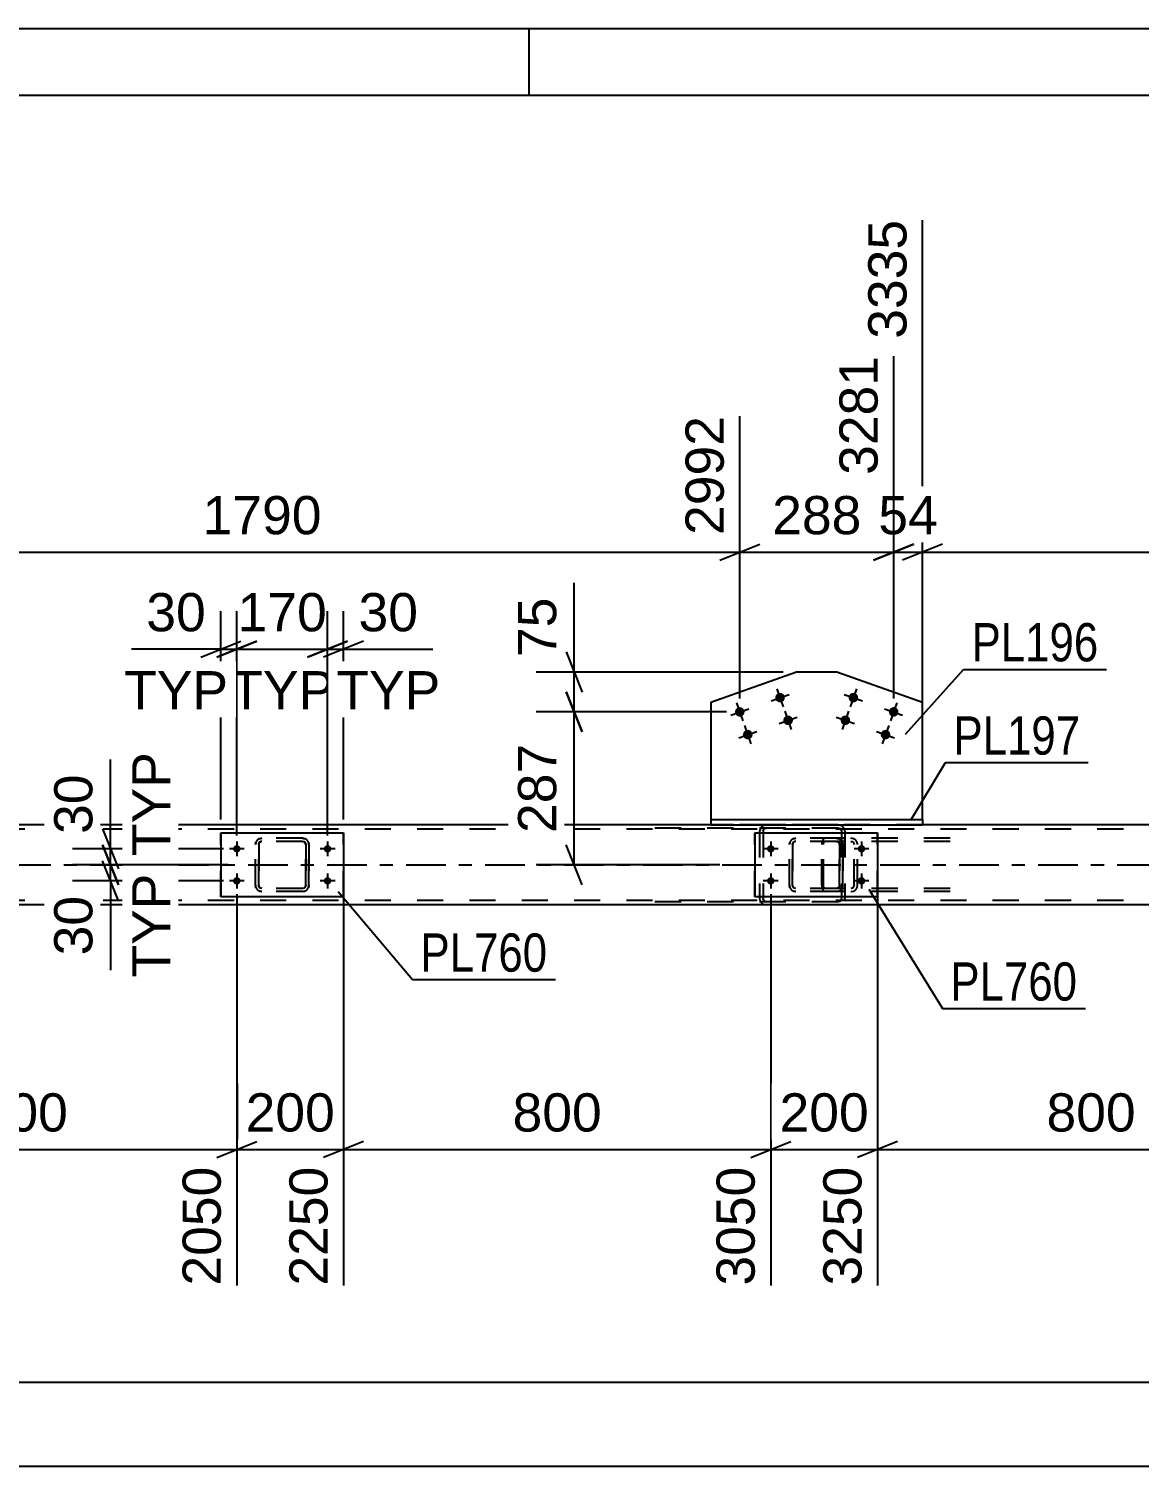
# Model space of a CAD drawing. Header units: millimetres. Extents: x -136 to 705, y -401 to 193.
# Drawn here: x 37.8 to 121, y 85.5 to 193.2 of the extents above; entities that cross this region are included whole.
import ezdxf

# ---------------------------------------------------------------- set-up
doc = ezdxf.new("R2010")
doc.units = ezdxf.units.MM
doc.linetypes.add('DXK_LINE_DOT2', pattern=[3.9198, 1.9599, -1.9599])
doc.linetypes.add('DXK_LINE_DOT3', pattern=[5.9187, 2.979, -0.9799, 0.9799, -0.9799])
doc.styles.add('Arial', font='ARIAL.TTF', dxfattribs={"height": 0.2})
doc.styles.add('Arial Narrow', font='ARIALN.TTF', dxfattribs={"height": 0.2})

# ---------------------------------------------------------------- blocks, each defined once
blk = doc.blocks.new('Unknown-318887035-1115')
at = {"color": 5, "linetype": 'Continuous'}
for p, q in [((705.32, 193.19), (-135.68, 193.19)), ((75.32, 188.19), (75.32, 193.19)), ((700.32, 188.19), (-130.68, 188.19))]:
    blk.add_line(p, q, dxfattribs=at)
blk = doc.blocks.new('Part-318887035-1269 - 1230')
at = {"color": 2, "linetype": 'Continuous'}
for p, q in [((92.21, 132.94), (92.21, 128.14)), ((92.21, 132.94), (101.41, 132.94)), ((101.41, 132.94), (101.41, 128.14)), ((101.41, 128.14), (92.21, 128.14))]:
    blk.add_line(p, q, dxfattribs=at)
at = {"color": 7, "linetype": 'DXK_LINE_DOT2'}
for p, q in [((92.21, 128.14), (92.21, 132.94)), ((101.41, 128.14), (101.41, 132.94))]:
    blk.add_line(p, q, dxfattribs=at)
blk = doc.blocks.new('Part-318887035-1270 - 1230')
at = {"color": 7, "linetype": 'DXK_LINE_DOT2'}
for p, q in [((55.1, 132.5), (55.29, 132.54)), ((55.29, 132.54), (55.1, 132.5)), ((58.33, 132.54), (55.29, 132.54)), ((58.33, 132.54), (58.51, 132.5)), ((58.51, 132.5), (58.33, 132.54)), ((54.81, 132.06), (54.84, 132.24)), ((54.84, 132.24), (54.81, 132.06)), ((54.81, 129.02), (54.81, 132.06)), ((54.81, 132.06), (54.81, 132.06)), ((54.81, 129.02), (54.81, 132.06)), ((55.05, 132.06), (55.07, 132.15)), ((55.07, 132.15), (55.05, 132.06)), ((55.05, 129.02), (55.05, 132.06)), ((55.05, 132.06), (55.05, 132.06)), ((55.05, 132.06), (55.05, 129.02)), ((55.07, 132.15), (55.12, 132.23)), ((55.12, 132.23), (55.07, 132.15)), ((55.12, 132.23), (55.2, 132.28)), ((55.2, 132.28), (55.12, 132.23)), ((55.29, 132.3), (55.2, 132.28)), ((58.33, 132.3), (55.29, 132.3)), ((58.33, 132.3), (58.42, 132.28)), ((58.42, 132.28), (58.5, 132.23)), ((58.5, 132.23), (58.42, 132.28)), ((58.5, 132.23), (58.55, 132.15)), ((58.55, 132.15), (58.5, 132.23)), ((58.55, 132.15), (58.57, 132.06)), ((58.57, 132.06), (58.55, 132.15)), ((58.57, 129.02), (58.57, 132.06)), ((58.57, 132.06), (58.57, 132.06)), ((58.57, 132.06), (58.57, 129.02)), ((58.77, 132.24), (58.81, 132.06)), ((58.81, 132.06), (58.77, 132.24)), ((58.81, 129.02), (58.81, 132.06)), ((58.81, 132.06), (58.81, 132.06)), ((58.81, 132.06), (58.81, 129.02)), ((54.81, 129.02), (54.81, 129.02)), ((54.84, 128.83), (54.81, 129.02)), ((54.81, 129.02), (54.84, 128.83)), ((55.05, 129.02), (55.05, 129.02)), ((55.07, 128.92), (55.05, 129.02)), ((55.05, 129.02), (55.07, 128.92)), ((55.12, 128.85), (55.07, 128.92)), ((55.07, 128.92), (55.12, 128.85)), ((55.29, 128.54), (55.1, 128.57)), ((55.1, 128.57), (55.29, 128.54)), ((55.2, 128.79), (55.12, 128.85)), ((55.12, 128.85), (55.2, 128.79)), ((55.29, 128.78), (55.2, 128.79)), ((58.33, 128.78), (55.29, 128.78)), ((58.33, 128.54), (55.29, 128.54)), ((58.42, 128.79), (58.33, 128.78)), ((58.51, 128.57), (58.33, 128.54)), ((58.33, 128.54), (58.51, 128.57)), ((58.5, 128.85), (58.42, 128.79)), ((58.42, 128.79), (58.5, 128.85)), ((58.55, 128.92), (58.5, 128.85)), ((58.5, 128.85), (58.55, 128.92)), ((58.57, 129.02), (58.55, 128.92)), ((58.55, 128.92), (58.57, 129.02)), ((58.57, 129.02), (58.57, 129.02)), ((58.81, 129.02), (58.77, 128.83)), ((58.77, 128.83), (58.81, 129.02)), ((58.81, 129.02), (58.81, 129.02))]:
    blk.add_line(p, q, dxfattribs=at)
at = {"color": 7, "linetype": 'DXK_LINE_DOT3'}
blk.add_line((56.81, 130.54), (56.81, 130.54), dxfattribs=at)
at = {"color": 7, "linetype": 'DXK_LINE_DOT2'}
for centre, start, end in [((55.29, 132.06), 112.5, 157.5), ((55.29, 132.06), 112.5, 157.5), ((58.33, 132.06), 22.5, 67.5), ((58.33, 132.06), 22.5, 67.5), ((55.29, 129.02), 202.5, 247.5), ((55.29, 129.02), 202.5, 247.5), ((58.33, 129.02), 292.5, 337.5), ((58.33, 129.02), 292.5, 337.5)]:
    blk.add_arc(centre, 0.48, start, end, dxfattribs=at)
blk = doc.blocks.new('Part-318887035-1275 - 1230')
at = {"color": 2, "linetype": 'Continuous'}
for p, q in [((52.21, 132.94), (52.21, 128.14)), ((52.21, 132.94), (61.41, 132.94)), ((61.41, 132.94), (61.41, 128.14)), ((61.41, 128.14), (52.21, 128.14))]:
    blk.add_line(p, q, dxfattribs=at)
at = {"color": 7, "linetype": 'DXK_LINE_DOT2'}
for p, q in [((52.21, 128.14), (52.21, 132.94)), ((61.41, 128.14), (61.41, 132.94))]:
    blk.add_line(p, q, dxfattribs=at)
blk = doc.blocks.new('Part-318887035-1451 - 1230')
at = {"color": 7, "linetype": 'DXK_LINE_DOT2'}
for p, q in [((98.45, 133.54), (84.55, 133.54)), ((98.45, 133.3), (84.55, 133.3)), ((92.61, 133.22), (92.58, 133.06)), ((92.58, 133.06), (92.58, 128.02)), ((92.62, 133.24), (92.61, 133.22)), ((92.84, 133.06), (92.86, 133.15)), ((92.84, 133.06), (92.84, 128.02)), ((92.86, 133.15), (92.91, 133.23)), ((93.09, 133.54), (92.9, 133.5)), ((92.91, 133.23), (92.99, 133.28)), ((92.99, 133.28), (93.09, 133.3)), ((98.65, 133.5), (98.45, 133.54)), ((98.45, 133.3), (98.55, 133.28)), ((98.55, 133.28), (98.64, 133.23)), ((98.64, 133.23), (98.69, 133.15)), ((98.69, 133.15), (98.71, 133.06)), ((98.71, 133.06), (98.71, 128.02)), ((98.93, 133.22), (98.93, 133.24)), ((98.97, 133.06), (98.93, 133.22)), ((98.97, 133.06), (98.97, 128.02)), ((98.45, 127.78), (84.55, 127.78)), ((98.45, 127.54), (84.55, 127.54)), ((92.58, 128.02), (92.59, 127.95)), ((92.59, 127.95), (92.62, 127.83)), ((92.85, 127.95), (92.84, 128.02)), ((92.86, 127.92), (92.85, 127.95)), ((92.91, 127.85), (92.86, 127.92)), ((92.9, 127.57), (93.09, 127.54)), ((92.99, 127.79), (92.91, 127.85)), ((93.09, 127.78), (92.99, 127.79)), ((98.55, 127.79), (98.45, 127.78)), ((98.45, 127.54), (98.65, 127.57)), ((98.64, 127.85), (98.55, 127.79)), ((98.69, 127.92), (98.64, 127.85)), ((98.69, 127.92), (98.7, 127.95)), ((98.7, 127.95), (98.71, 128.02)), ((98.93, 127.83), (98.95, 127.95)), ((98.95, 127.95), (98.97, 128.02))]:
    blk.add_line(p, q, dxfattribs=at)
for centre, start, end in [((93.07, 133.03), 110.7583, 155.68), ((98.47, 133.03), 24.32, 69.2417), ((93.07, 128.04), 204.32, 249.2417)]:
    blk.add_arc(centre, 0.496, start, end, dxfattribs=at)
blk = doc.blocks.new('Part-318887035-1595 - 1230')
at = {"color": 7, "linetype": 'DXK_LINE_DOT2'}
for p, q in [((95.11, 132.5), (95.29, 132.54)), ((95.29, 132.54), (95.11, 132.5)), ((98.33, 132.54), (95.29, 132.54)), ((98.33, 132.54), (98.51, 132.5)), ((98.51, 132.5), (98.33, 132.54)), ((94.81, 132.06), (94.85, 132.24)), ((94.85, 132.24), (94.81, 132.06)), ((94.81, 129.02), (94.81, 132.06)), ((94.81, 132.06), (94.81, 132.06)), ((94.81, 129.02), (94.81, 132.06)), ((95.05, 132.06), (95.07, 132.15)), ((95.07, 132.15), (95.05, 132.06)), ((95.05, 129.02), (95.05, 132.06)), ((95.05, 132.06), (95.05, 132.06)), ((95.05, 132.06), (95.05, 129.02)), ((95.07, 132.15), (95.12, 132.23)), ((95.12, 132.23), (95.07, 132.15)), ((95.12, 132.23), (95.2, 132.28)), ((95.2, 132.28), (95.12, 132.23)), ((95.29, 132.3), (95.2, 132.28)), ((98.33, 132.3), (95.29, 132.3)), ((98.33, 132.3), (98.42, 132.28)), ((98.42, 132.28), (98.5, 132.23)), ((98.5, 132.23), (98.42, 132.28)), ((98.5, 132.23), (98.55, 132.15)), ((98.55, 132.15), (98.5, 132.23)), ((98.55, 132.15), (98.57, 132.06)), ((98.57, 132.06), (98.55, 132.15)), ((98.57, 129.02), (98.57, 132.06)), ((98.57, 132.06), (98.57, 132.06)), ((98.57, 132.06), (98.57, 129.02)), ((98.77, 132.24), (98.81, 132.06)), ((98.81, 132.06), (98.77, 132.24)), ((98.81, 129.02), (98.81, 132.06)), ((98.81, 132.06), (98.81, 132.06)), ((98.81, 132.06), (98.81, 129.02)), ((94.81, 129.02), (94.81, 129.02)), ((94.85, 128.83), (94.81, 129.02)), ((94.81, 129.02), (94.85, 128.83)), ((95.05, 129.02), (95.05, 129.02)), ((95.07, 128.92), (95.05, 129.02)), ((95.05, 129.02), (95.07, 128.92)), ((95.12, 128.85), (95.07, 128.92)), ((95.07, 128.92), (95.12, 128.85)), ((95.29, 128.54), (95.11, 128.57)), ((95.11, 128.57), (95.29, 128.54)), ((95.2, 128.79), (95.12, 128.85)), ((95.12, 128.85), (95.2, 128.79)), ((95.29, 128.78), (95.2, 128.79)), ((98.33, 128.78), (95.29, 128.78)), ((98.33, 128.54), (95.29, 128.54)), ((98.42, 128.79), (98.33, 128.78)), ((98.51, 128.57), (98.33, 128.54)), ((98.33, 128.54), (98.51, 128.57)), ((98.5, 128.85), (98.42, 128.79)), ((98.42, 128.79), (98.5, 128.85)), ((98.55, 128.92), (98.5, 128.85)), ((98.5, 128.85), (98.55, 128.92)), ((98.57, 129.02), (98.55, 128.92)), ((98.55, 128.92), (98.57, 129.02)), ((98.57, 129.02), (98.57, 129.02)), ((98.81, 129.02), (98.77, 128.83)), ((98.77, 128.83), (98.81, 129.02)), ((98.81, 129.02), (98.81, 129.02))]:
    blk.add_line(p, q, dxfattribs=at)
at = {"color": 7, "linetype": 'DXK_LINE_DOT3'}
blk.add_line((96.81, 130.54), (96.81, 130.54), dxfattribs=at)
at = {"color": 7, "linetype": 'DXK_LINE_DOT2'}
for centre, start, end in [((95.29, 132.06), 112.5, 157.5), ((95.29, 132.06), 112.5, 157.5), ((98.33, 132.06), 22.5, 67.5), ((98.33, 132.06), 22.5, 67.5), ((95.29, 129.02), 202.5, 247.5), ((95.29, 129.02), 202.5, 247.5), ((98.33, 129.02), 292.5, 337.5), ((98.33, 129.02), 292.5, 337.5)]:
    blk.add_arc(centre, 0.48, start, end, dxfattribs=at)
blk = doc.blocks.new('Bolt-318887035-1571 - 1230')
at = {"linetype": 'Continuous'}
for points in [[(99.94, 142.95, -1), (99.26, 143.19, -1)], [(102.96, 141.88, -1), (102.28, 142.12, -1)], [(99.34, 141.25, -1), (98.66, 141.49, -1)], [(102.35, 140.18, -1), (101.67, 140.42, -1)]]:
    blk.add_hatch(color=1, dxfattribs=at).paths.add_polyline_path(points)
at = {"color": 1, "linetype": 'Continuous'}
for p, q in [((98.92, 143.31), (100.28, 142.82)), ((99.84, 143.74), (99.36, 142.39)), ((101.94, 142.24), (103.29, 141.76)), ((102.86, 142.67), (102.38, 141.32)), ((98.32, 141.61), (99.68, 141.13)), ((99.24, 142.05), (98.76, 140.69)), ((101.34, 140.54), (102.69, 140.06)), ((102.25, 140.98), (101.77, 139.62))]:
    blk.add_line(p, q, dxfattribs=at)
blk = doc.blocks.new('Part-318887035-1515 - 1230')
at = {"color": 2, "linetype": 'Continuous'}
for p, q in [((95.33, 144.99), (88.93, 142.71)), ((98.37, 144.99), (95.33, 144.99)), ((104.78, 142.71), (98.37, 144.99)), ((88.93, 142.71), (88.93, 133.94)), ((104.78, 133.94), (104.78, 142.71))]:
    blk.add_line(p, q, dxfattribs=at)
at = {"color": 7, "linetype": 'DXK_LINE_DOT2'}
blk.add_line((88.93, 133.94), (104.78, 133.94), dxfattribs=at)
blk = doc.blocks.new('Bolt-318887035-1533 - 1230')
at = {"linetype": 'Continuous'}
for points in [[(53.41, 131.46, -1), (53.41, 132.02, -1)], [(60.21, 131.46, -1), (60.21, 132.02, -1)], [(53.41, 129.06, -1), (53.41, 129.62, -1)], [(60.21, 129.06, -1), (60.21, 129.62, -1)]]:
    blk.add_hatch(color=1, dxfattribs=at).paths.add_polyline_path(points)
at = {"color": 1, "linetype": 'Continuous'}
for p, q in [((53.97, 131.74), (52.85, 131.74)), ((53.41, 132.3), (53.41, 131.18)), ((60.77, 131.74), (59.65, 131.74)), ((60.21, 132.3), (60.21, 131.18)), ((53.97, 129.34), (52.85, 129.34)), ((53.41, 129.9), (53.41, 128.78)), ((60.77, 129.34), (59.65, 129.34)), ((60.21, 129.9), (60.21, 128.78))]:
    blk.add_line(p, q, dxfattribs=at)
blk = doc.blocks.new('Bolt-318887035-1535 - 1230')
at = {"linetype": 'Continuous'}
for points in [[(93.41, 131.46, -1), (93.41, 132.02, -1)], [(100.21, 131.46, -1), (100.21, 132.02, -1)], [(93.41, 129.06, -1), (93.41, 129.62, -1)], [(100.21, 129.06, -1), (100.21, 129.62, -1)]]:
    blk.add_hatch(color=1, dxfattribs=at).paths.add_polyline_path(points)
at = {"color": 1, "linetype": 'Continuous'}
for p, q in [((93.97, 131.74), (92.85, 131.74)), ((93.41, 132.3), (93.41, 131.18)), ((100.77, 131.74), (99.65, 131.74)), ((100.21, 132.3), (100.21, 131.18)), ((93.97, 129.34), (92.85, 129.34)), ((93.41, 129.9), (93.41, 128.78)), ((100.77, 129.34), (99.65, 129.34)), ((100.21, 129.9), (100.21, 128.78))]:
    blk.add_line(p, q, dxfattribs=at)
blk = doc.blocks.new('Bolt-318887035-1538 - 1230')
at = {"linetype": 'Continuous'}
for points in [[(94.45, 143.19, -1), (93.77, 142.95, -1)], [(91.43, 142.12, -1), (90.75, 141.88, -1)], [(95.05, 141.49, -1), (94.37, 141.25, -1)], [(92.03, 140.42, -1), (91.35, 140.18, -1)]]:
    blk.add_hatch(color=1, dxfattribs=at).paths.add_polyline_path(points)
at = {"color": 1, "linetype": 'Continuous'}
for p, q in [((93.43, 142.82), (94.79, 143.31)), ((93.87, 143.74), (94.35, 142.39)), ((90.41, 141.76), (91.77, 142.24)), ((90.85, 142.67), (91.33, 141.32)), ((94.03, 141.13), (95.39, 141.61)), ((94.47, 142.05), (94.95, 140.69)), ((91.01, 140.06), (92.37, 140.54)), ((91.45, 140.98), (91.93, 139.62))]:
    blk.add_line(p, q, dxfattribs=at)
blk = doc.blocks.new('Part-318887035-1588 - 1230')
at = {"color": 2, "linetype": 'Continuous'}
for p, q in [((88.93, 133.94), (88.93, 133.54)), ((88.93, 133.94), (104.78, 133.94)), ((104.78, 133.94), (104.78, 133.54)), ((88.93, 133.54), (104.78, 133.54))]:
    blk.add_line(p, q, dxfattribs=at)
blk = doc.blocks.new('Part-318887035-1617 - 1230')
at = {"color": 7, "linetype": 'DXK_LINE_DOT2'}
for p, q in [((629.41, 133.22), (-28.61, 133.22)), ((104.78, 133.54), (88.93, 133.54)), ((629.41, 127.86), (-28.61, 127.86))]:
    blk.add_line(p, q, dxfattribs=at)
at = {"color": 2, "linetype": 'Continuous'}
for p, q in [((88.93, 133.54), (19.51, 133.54)), ((174.06, 133.54), (104.78, 133.54)), ((629.41, 127.54), (-24.61, 127.54))]:
    blk.add_line(p, q, dxfattribs=at)
at = {"color": 7, "linetype": 'DXK_LINE_DOT3'}
blk.add_line((-28.61, 130.54), (629.41, 130.54), dxfattribs=at)
blk = doc.blocks.new('Part-318887035-1640 - 1230')
at = {"color": 7, "linetype": 'DXK_LINE_DOT2'}
for p, q in [((97.4, 132.5), (97.31, 132.4)), ((97.5, 132.54), (97.4, 132.5)), ((106.85, 132.54), (97.5, 132.54)), ((98.97, 132.3), (98.97, 132.54)), ((99.6, 132.5), (99.41, 132.54)), ((97.25, 132.24), (97.23, 132.06)), ((97.23, 129.02), (97.23, 132.06)), ((97.31, 132.4), (97.25, 132.24)), ((97.36, 132.06), (97.37, 132.15)), ((97.36, 129.02), (97.36, 132.06)), ((97.37, 132.15), (97.4, 132.23)), ((97.4, 132.23), (97.45, 132.28)), ((97.45, 132.28), (97.5, 132.3)), ((106.85, 132.3), (97.5, 132.3)), ((99.41, 132.3), (99.51, 132.28)), ((99.51, 132.28), (99.59, 132.23)), ((99.59, 132.23), (99.64, 132.15)), ((99.64, 132.15), (99.66, 132.06)), ((99.66, 129.02), (99.66, 132.06)), ((99.91, 132.06), (99.88, 132.24)), ((99.91, 129.02), (99.91, 132.06)), ((97.23, 129.02), (97.25, 128.83)), ((97.25, 128.83), (97.31, 128.68)), ((97.31, 128.68), (97.4, 128.57)), ((97.37, 128.92), (97.36, 129.02)), ((97.4, 128.85), (97.37, 128.92)), ((97.45, 128.79), (97.4, 128.85)), ((97.4, 128.57), (97.5, 128.54)), ((97.5, 128.78), (97.45, 128.79)), ((106.85, 128.78), (97.5, 128.78)), ((106.85, 128.54), (97.5, 128.54)), ((98.97, 128.54), (98.97, 128.78)), ((99.51, 128.79), (99.41, 128.78)), ((99.41, 128.54), (99.6, 128.57)), ((99.59, 128.85), (99.51, 128.79)), ((99.64, 128.92), (99.59, 128.85)), ((99.66, 129.02), (99.64, 128.92)), ((99.88, 128.83), (99.91, 129.02))]:
    blk.add_line(p, q, dxfattribs=at)
for centre, start, end in [((99.43, 132.04), 23.8951, 68.8487), ((99.43, 129.03), 291.1513, 336.1049)]:
    blk.add_arc(centre, 0.492, start, end, dxfattribs=at)
blk = doc.blocks.new('StraightDimension-318887035-1726 - 1230')
at = {"color": 7, "linetype": 'Continuous'}
for p, q in [((53.41, 132.74), (53.41, 149.54)), ((60.21, 132.74), (60.21, 149.54)), ((51.91, 146.09), (54.91, 147.29)), ((53.41, 146.69), (60.21, 146.69)), ((61.71, 147.29), (58.71, 146.09))]:
    blk.add_line(p, q, dxfattribs=at)
at = {"color": 0}
blk.add_wipeout([(60.74, 147.44), (60.74, 151.64), (52.87, 151.64), (52.87, 147.44)], dxfattribs=at)
at = {"color": 0, "linetype": 'Continuous'}
blk.add_wipeout([(61.29, 141.59), (61.29, 145.79), (52.32, 145.79), (52.32, 141.59)], dxfattribs=at)
at = {"color": 3, "style": 'Arial'}
blk.add_text('170', height=2.865, dxfattribs=at).set_placement((53.47, 148.04))
at = {"color": 3, "linetype": 'Continuous', "style": 'Arial'}
blk.add_text('TYP', height=2.865, dxfattribs=at).set_placement((52.92, 142.19))
blk = doc.blocks.new('StraightDimension-318887035-2196 - 1230')
at = {"color": 7, "linetype": 'Continuous'}
for p, q in [((53.41, 128.34), (53.41, 99.02)), ((61.41, 128.34), (61.41, 99.02)), ((51.91, 108.61), (54.91, 109.81)), ((53.41, 109.21), (61.41, 109.21)), ((62.91, 109.81), (59.91, 108.61))]:
    blk.add_line(p, q, dxfattribs=at)
at = {"color": 0}
blk.add_wipeout([(61.34, 109.96), (61.34, 114.16), (53.47, 114.16), (53.47, 109.96)], dxfattribs=at)
at = {"color": 0, "linetype": 'Continuous'}
blk.add_wipeout([(60.81, 108.51), (56.61, 108.51), (56.61, 98.42), (60.81, 98.42)], dxfattribs=at)
at = {"color": 3, "style": 'Arial'}
blk.add_text('200', height=2.865, dxfattribs=at).set_placement((54.07, 110.56))
at = {"color": 3, "linetype": 'Continuous', "style": 'Arial'}
blk.add_text('2250', height=2.865, rotation=90.0002, dxfattribs=at).set_placement((60.21, 99.02))
blk = doc.blocks.new('StraightDimension-318887035-1983 - 1230')
at = {"color": 7, "linetype": 'Continuous'}
for p, q in [((104.78, 134.94), (104.78, 178.85)), ((176.22, 143), (176.22, 164.15)), ((106.28, 154.56), (103.28, 153.36)), ((174.72, 153.36), (177.72, 154.56)), ((104.78, 153.96), (176.22, 153.96))]:
    blk.add_line(p, q, dxfattribs=at)
at = {"color": 0}
blk.add_wipeout([(145.55, 154.71), (145.55, 158.91), (135.46, 158.91), (135.46, 154.71)], dxfattribs=at)
at = {"color": 3, "style": 'Arial'}
blk.add_text('1786', height=2.865, dxfattribs=at).set_placement((136.06, 155.31))
at = {"color": 0, "linetype": 'Continuous'}
blk.add_wipeout([(175.62, 164.75), (171.42, 164.75), (171.42, 154.66), (175.62, 154.66)], dxfattribs=at)
at = {"color": 3, "linetype": 'Continuous', "style": 'Arial'}
blk.add_text('5121', height=2.865, rotation=90.0002, dxfattribs=at).set_placement((175.02, 155.26))
blk = doc.blocks.new('StraightDimension-318887035-1674 - 1230')
at = {"color": 7, "linetype": 'Continuous'}
for p, q in [((43.94, 131.74), (43.94, 138.43)), ((43.94, 131.74), (43.94, 138.43)), ((43.34, 133.24), (44.54, 130.24)), ((52.41, 131.74), (41.09, 131.74)), ((44.54, 129.04), (43.34, 132.04)), ((43.94, 130.54), (43.94, 131.74)), ((52.75, 130.54), (41.09, 130.54))]:
    blk.add_line(p, q, dxfattribs=at)
at = {"color": 0, "linetype": 'Continuous'}
blk.add_wipeout([(49.04, 139.57), (44.84, 139.57), (44.84, 130.6), (49.04, 130.6)], dxfattribs=at)
at = {"color": 0}
blk.add_wipeout([(43.19, 137.91), (38.99, 137.91), (38.99, 132.26), (43.19, 132.26)], dxfattribs=at)
at = {"color": 3, "linetype": 'Continuous', "style": 'Arial'}
blk.add_text('TYP', height=2.865, rotation=90.0002, dxfattribs=at).set_placement((48.44, 131.2))
at = {"color": 3, "style": 'Arial'}
blk.add_text('30', height=2.865, rotation=90.0002, dxfattribs=at).set_placement((42.59, 132.86))
blk = doc.blocks.new('StraightDimension-318887035-1698 - 1230')
at = {"color": 7, "linetype": 'Continuous'}
for p, q in [((43.34, 132.04), (44.54, 129.04)), ((52.75, 130.54), (41.09, 130.54)), ((44.54, 127.84), (43.34, 130.84)), ((43.94, 129.34), (43.94, 130.54)), ((52.41, 129.34), (41.09, 129.34)), ((43.94, 129.34), (43.94, 122.64)), ((43.94, 129.34), (43.94, 122.64))]:
    blk.add_line(p, q, dxfattribs=at)
at = {"color": 0, "linetype": 'Continuous'}
blk.add_wipeout([(49.04, 130.47), (44.84, 130.47), (44.84, 121.5), (49.04, 121.5)], dxfattribs=at)
at = {"color": 0}
blk.add_wipeout([(43.19, 128.81), (38.99, 128.81), (38.99, 123.16), (43.19, 123.16)], dxfattribs=at)
at = {"color": 3, "linetype": 'Continuous', "style": 'Arial'}
blk.add_text('TYP', height=2.865, rotation=90.0002, dxfattribs=at).set_placement((48.44, 122.1))
at = {"color": 3, "style": 'Arial'}
blk.add_text('30', height=2.865, rotation=90.0002, dxfattribs=at).set_placement((42.59, 123.76))
blk = doc.blocks.new('StraightDimension-318887035-1716 - 1230')
at = {"color": 7, "linetype": 'Continuous'}
for p, q in [((52.21, 133.94), (52.21, 149.54)), ((53.41, 132.74), (53.41, 149.54)), ((52.21, 146.69), (45.51, 146.69)), ((52.21, 146.69), (45.51, 146.69)), ((50.71, 146.09), (53.71, 147.29)), ((54.91, 147.29), (51.91, 146.09)), ((52.21, 146.69), (53.41, 146.69))]:
    blk.add_line(p, q, dxfattribs=at)
at = {"color": 0}
blk.add_wipeout([(51.68, 147.44), (51.68, 151.64), (46.03, 151.64), (46.03, 147.44)], dxfattribs=at)
at = {"color": 0, "linetype": 'Continuous'}
blk.add_wipeout([(53.35, 141.59), (53.35, 145.79), (44.37, 145.79), (44.37, 141.59)], dxfattribs=at)
at = {"color": 3, "style": 'Arial'}
blk.add_text('30', height=2.865, dxfattribs=at).set_placement((46.63, 148.04))
at = {"color": 3, "linetype": 'Continuous', "style": 'Arial'}
blk.add_text('TYP', height=2.865, dxfattribs=at).set_placement((44.97, 142.19))
blk = doc.blocks.new('StraightDimension-318887035-1737 - 1230')
at = {"color": 7, "linetype": 'Continuous'}
for p, q in [((60.21, 132.74), (60.21, 149.54)), ((61.41, 133.94), (61.41, 149.54)), ((58.71, 146.09), (61.71, 147.29)), ((62.91, 147.29), (59.91, 146.09)), ((60.21, 146.69), (61.41, 146.69)), ((61.41, 146.69), (68.1, 146.69)), ((61.41, 146.69), (68.1, 146.69))]:
    blk.add_line(p, q, dxfattribs=at)
at = {"color": 0}
blk.add_wipeout([(67.58, 147.44), (67.58, 151.64), (61.93, 151.64), (61.93, 147.44)], dxfattribs=at)
at = {"color": 0, "linetype": 'Continuous'}
blk.add_wipeout([(69.24, 141.59), (69.24, 145.79), (60.27, 145.79), (60.27, 141.59)], dxfattribs=at)
at = {"color": 3, "style": 'Arial'}
blk.add_text('30', height=2.865, dxfattribs=at).set_placement((62.53, 148.04))
at = {"color": 3, "linetype": 'Continuous', "style": 'Arial'}
blk.add_text('TYP', height=2.865, dxfattribs=at).set_placement((60.87, 142.19))
blk = doc.blocks.new('StraightDimension-318887035-1806 - 1230')
at = {"color": 7, "linetype": 'Continuous'}
for p, q in [((78.09, 143.5), (79.29, 140.5)), ((90.09, 142), (75.84, 142)), ((78.69, 130.54), (78.69, 142)), ((79.29, 129.04), (78.09, 132.04)), ((89.59, 130.54), (75.84, 130.54))]:
    blk.add_line(p, q, dxfattribs=at)
at = {"color": 0}
blk.add_wipeout([(77.94, 140.2), (73.74, 140.2), (73.74, 132.33), (77.94, 132.33)], dxfattribs=at)
at = {"color": 3, "style": 'Arial'}
blk.add_text('287', height=2.865, rotation=90.0002, dxfattribs=at).set_placement((77.34, 132.93))
blk = doc.blocks.new('StraightDimension-318887035-1822 - 1230')
at = {"color": 7, "linetype": 'Continuous'}
for p, q in [((78.69, 144.99), (78.69, 151.68)), ((78.69, 144.99), (78.69, 151.68)), ((78.09, 146.49), (79.29, 143.49)), ((94.33, 144.99), (75.84, 144.99)), ((78.69, 142), (78.69, 144.99)), ((79.29, 140.5), (78.09, 143.5)), ((90.09, 142), (75.84, 142))]:
    blk.add_line(p, q, dxfattribs=at)
at = {"color": 0}
blk.add_wipeout([(77.94, 151.16), (73.74, 151.16), (73.74, 145.51), (77.94, 145.51)], dxfattribs=at)
at = {"color": 3, "style": 'Arial'}
blk.add_text('75', height=2.865, rotation=90.0002, dxfattribs=at).set_placement((77.34, 146.11))
blk = doc.blocks.new('StraightDimension-318887035-1860 - 1230')
at = {"color": 7, "linetype": 'Continuous'}
blk.add_line((-29.41, 85.48), (662.14, 85.48), dxfattribs=at)
blk = doc.blocks.new('StraightDimension-318887035-1891 - 1230')
at = {"color": 7, "linetype": 'Continuous'}
blk.add_line((-28.61, 91.77), (661.34, 91.77), dxfattribs=at)
blk = doc.blocks.new('StraightDimension-318887035-1990 - 1230')
at = {"color": 7, "linetype": 'Continuous'}
for p, q in [((104.78, 134.94), (104.78, 178.85)), ((102.62, 143), (102.62, 168.65)), ((101.12, 153.36), (104.12, 154.56)), ((106.28, 154.56), (103.28, 153.36)), ((102.62, 153.96), (104.78, 153.96))]:
    blk.add_line(p, q, dxfattribs=at)
at = {"color": 0, "linetype": 'Continuous'}
blk.add_wipeout([(104.18, 179.45), (99.98, 179.45), (99.98, 169.36), (104.18, 169.36)], dxfattribs=at)
at = {"color": 3, "linetype": 'Continuous', "style": 'Arial'}
blk.add_text('3335', height=2.865, rotation=90.0002, dxfattribs=at).set_placement((103.58, 169.96))
at = {"color": 0}
blk.add_wipeout([(106.52, 154.71), (106.52, 158.91), (100.87, 158.91), (100.87, 154.71)], dxfattribs=at)
at = {"color": 3, "style": 'Arial'}
blk.add_text('54', height=2.865, dxfattribs=at).set_placement((101.47, 155.31))
blk = doc.blocks.new('StraightDimension-318887035-1997 - 1230')
at = {"color": 7, "linetype": 'Continuous'}
for p, q in [((102.62, 143), (102.62, 168.65)), ((91.09, 143), (91.09, 164.15)), ((89.59, 153.36), (92.59, 154.56)), ((104.12, 154.56), (101.12, 153.36)), ((91.09, 153.96), (102.62, 153.96))]:
    blk.add_line(p, q, dxfattribs=at)
at = {"color": 0}
blk.add_wipeout([(100.79, 154.71), (100.79, 158.91), (92.92, 158.91), (92.92, 154.71)], dxfattribs=at)
at = {"color": 3, "style": 'Arial'}
blk.add_text('288', height=2.865, dxfattribs=at).set_placement((93.52, 155.31))
at = {"color": 0, "linetype": 'Continuous'}
blk.add_wipeout([(102.02, 169.25), (97.82, 169.25), (97.82, 159.16), (102.02, 159.16)], dxfattribs=at)
at = {"color": 3, "linetype": 'Continuous', "style": 'Arial'}
blk.add_text('3281', height=2.865, rotation=90.0002, dxfattribs=at).set_placement((101.42, 159.76))
blk = doc.blocks.new('StraightDimension-318887035-2006 - 1230')
at = {"color": 7, "linetype": 'Continuous'}
for p, q in [((19.51, 134.94), (19.51, 178.85)), ((91.09, 143), (91.09, 164.15)), ((21.01, 154.56), (18.01, 153.36)), ((89.59, 153.36), (92.59, 154.56)), ((19.51, 153.96), (91.09, 153.96))]:
    blk.add_line(p, q, dxfattribs=at)
at = {"color": 0}
blk.add_wipeout([(60.35, 154.71), (60.35, 158.91), (50.25, 158.91), (50.25, 154.71)], dxfattribs=at)
at = {"color": 3, "style": 'Arial'}
blk.add_text('1790', height=2.865, dxfattribs=at).set_placement((50.85, 155.31))
at = {"color": 0, "linetype": 'Continuous'}
blk.add_wipeout([(90.49, 164.75), (86.29, 164.75), (86.29, 154.66), (90.49, 154.66)], dxfattribs=at)
at = {"color": 3, "linetype": 'Continuous', "style": 'Arial'}
blk.add_text('2992', height=2.865, rotation=90.0002, dxfattribs=at).set_placement((89.89, 155.26))
blk = doc.blocks.new('StraightDimension-318887035-2187 - 1230')
at = {"color": 7, "linetype": 'Continuous'}
for p, q in [((21.41, 128.34), (21.41, 99.02)), ((53.41, 128.34), (53.41, 99.02)), ((22.91, 109.81), (19.91, 108.61)), ((21.41, 109.21), (53.41, 109.21)), ((51.91, 108.61), (54.91, 109.81))]:
    blk.add_line(p, q, dxfattribs=at)
at = {"color": 0}
blk.add_wipeout([(41.34, 109.96), (41.34, 114.16), (33.47, 114.16), (33.47, 109.96)], dxfattribs=at)
at = {"color": 3, "style": 'Arial'}
blk.add_text('800', height=2.865, dxfattribs=at).set_placement((34.07, 110.56))
at = {"color": 0, "linetype": 'Continuous'}
blk.add_wipeout([(52.81, 108.51), (48.61, 108.51), (48.61, 98.42), (52.81, 98.42)], dxfattribs=at)
at = {"color": 3, "linetype": 'Continuous', "style": 'Arial'}
blk.add_text('2050', height=2.865, rotation=90.0002, dxfattribs=at).set_placement((52.21, 99.02))
blk = doc.blocks.new('StraightDimension-318887035-2205 - 1230')
at = {"color": 7, "linetype": 'Continuous'}
for p, q in [((61.41, 128.34), (61.41, 99.02)), ((93.41, 128.34), (93.41, 99.02)), ((62.91, 109.81), (59.91, 108.61)), ((61.41, 109.21), (93.41, 109.21)), ((91.91, 108.61), (94.91, 109.81))]:
    blk.add_line(p, q, dxfattribs=at)
at = {"color": 0}
blk.add_wipeout([(81.34, 109.96), (81.34, 114.16), (73.47, 114.16), (73.47, 109.96)], dxfattribs=at)
at = {"color": 3, "style": 'Arial'}
blk.add_text('800', height=2.865, dxfattribs=at).set_placement((74.07, 110.56))
at = {"color": 0, "linetype": 'Continuous'}
blk.add_wipeout([(92.81, 108.51), (88.61, 108.51), (88.61, 98.42), (92.81, 98.42)], dxfattribs=at)
at = {"color": 3, "linetype": 'Continuous', "style": 'Arial'}
blk.add_text('3050', height=2.865, rotation=90.0002, dxfattribs=at).set_placement((92.21, 99.02))
blk = doc.blocks.new('StraightDimension-318887035-2214 - 1230')
at = {"color": 7, "linetype": 'Continuous'}
for p, q in [((93.41, 128.34), (93.41, 99.02)), ((101.41, 128.34), (101.41, 99.02)), ((91.91, 108.61), (94.91, 109.81)), ((93.41, 109.21), (101.41, 109.21)), ((102.91, 109.81), (99.91, 108.61))]:
    blk.add_line(p, q, dxfattribs=at)
at = {"color": 0}
blk.add_wipeout([(101.35, 109.96), (101.35, 114.16), (93.47, 114.16), (93.47, 109.96)], dxfattribs=at)
at = {"color": 0, "linetype": 'Continuous'}
blk.add_wipeout([(100.81, 108.51), (96.61, 108.51), (96.61, 98.42), (100.81, 98.42)], dxfattribs=at)
at = {"color": 3, "style": 'Arial'}
blk.add_text('200', height=2.865, dxfattribs=at).set_placement((94.07, 110.56))
at = {"color": 3, "linetype": 'Continuous', "style": 'Arial'}
blk.add_text('3250', height=2.865, rotation=90.0002, dxfattribs=at).set_placement((100.21, 99.02))
blk = doc.blocks.new('StraightDimension-318887035-2223 - 1230')
at = {"color": 7, "linetype": 'Continuous'}
for p, q in [((101.41, 128.34), (101.41, 99.02)), ((133.41, 128.34), (133.41, 99.02)), ((102.91, 109.81), (99.91, 108.61)), ((101.41, 109.21), (133.41, 109.21)), ((131.91, 108.61), (134.91, 109.81))]:
    blk.add_line(p, q, dxfattribs=at)
at = {"color": 0}
blk.add_wipeout([(121.34, 109.96), (121.34, 114.16), (113.47, 114.16), (113.47, 109.96)], dxfattribs=at)
at = {"color": 3, "style": 'Arial'}
blk.add_text('800', height=2.865, dxfattribs=at).set_placement((114.07, 110.56))
at = {"color": 0, "linetype": 'Continuous'}
blk.add_wipeout([(132.81, 108.51), (128.61, 108.51), (128.61, 98.42), (132.81, 98.42)], dxfattribs=at)
at = {"color": 3, "linetype": 'Continuous', "style": 'Arial'}
blk.add_text('4050', height=2.865, rotation=90.0002, dxfattribs=at).set_placement((132.21, 99.02))
blk = doc.blocks.new('Mark-318887035-1264 - 1230')
at = {"color": 30, "linetype": 'Continuous'}
for p, q in [((100.76, 128.73), (106.27, 119.77)), ((106.27, 119.77), (116.98, 119.77))]:
    blk.add_line(p, q, dxfattribs=at)
at = {"color": 0}
blk.add_wipeout([(116.38, 120.37), (116.38, 123.37), (106.87, 123.37), (106.87, 120.37)], dxfattribs=at)
blk.add_wipeout([(116.38, 120.37), (116.38, 123.37), (106.87, 123.37), (106.87, 120.37)], dxfattribs=at)
at = {"color": 3, "style": 'Arial Narrow'}
blk.add_text('PL760', height=2.863, dxfattribs=at).set_placement((106.87, 120.37))
blk = doc.blocks.new('Mark-318887035-1271 - 1230')
at = {"color": 30, "linetype": 'Continuous'}
for p, q in [((61, 128.54), (66.57, 121.94)), ((66.57, 121.94), (77.28, 121.94))]:
    blk.add_line(p, q, dxfattribs=at)
at = {"color": 0}
blk.add_wipeout([(76.68, 122.54), (76.68, 125.54), (67.17, 125.54), (67.17, 122.54)], dxfattribs=at)
blk.add_wipeout([(76.68, 122.54), (76.68, 125.54), (67.17, 125.54), (67.17, 122.54)], dxfattribs=at)
at = {"color": 3, "style": 'Arial Narrow'}
blk.add_text('PL760', height=2.863, dxfattribs=at).set_placement((67.17, 122.54))
blk = doc.blocks.new('Mark-318887035-1511 - 1230')
at = {"color": 30, "linetype": 'Continuous'}
for p, q in [((103.51, 140.33), (107.86, 145.19)), ((107.86, 145.19), (118.57, 145.19))]:
    blk.add_line(p, q, dxfattribs=at)
at = {"color": 0}
blk.add_wipeout([(117.97, 145.79), (117.97, 148.79), (108.46, 148.79), (108.46, 145.79)], dxfattribs=at)
blk.add_wipeout([(117.97, 145.79), (117.97, 148.79), (108.46, 148.79), (108.46, 145.79)], dxfattribs=at)
at = {"color": 3, "style": 'Arial Narrow'}
blk.add_text('PL196', height=2.863, dxfattribs=at).set_placement((108.46, 145.79))
blk = doc.blocks.new('Mark-318887035-1584 - 1230')
at = {"color": 30, "linetype": 'Continuous'}
for p, q in [((103.91, 133.9), (106.5, 138.2)), ((106.5, 138.2), (117.2, 138.2))]:
    blk.add_line(p, q, dxfattribs=at)
at = {"color": 0}
blk.add_wipeout([(116.6, 138.8), (116.6, 141.8), (107.1, 141.8), (107.1, 138.8)], dxfattribs=at)
blk.add_wipeout([(116.6, 138.8), (116.6, 141.8), (107.1, 141.8), (107.1, 138.8)], dxfattribs=at)
at = {"color": 3, "style": 'Arial Narrow'}
blk.add_text('PL197', height=2.863, dxfattribs=at).set_placement((107.1, 138.8))

msp = doc.modelspace()

# ---------------------------------------------------------------- block references
for name in ['Unknown-318887035-1115', 'Part-318887035-1515 - 1230', 'Bolt-318887035-1538 - 1230', 'Bolt-318887035-1571 - 1230', 'Part-318887035-1588 - 1230', 'Part-318887035-1617 - 1230', 'Part-318887035-1275 - 1230', 'Part-318887035-1270 - 1230', 'Part-318887035-1451 - 1230', 'Part-318887035-1269 - 1230', 'Part-318887035-1595 - 1230', 'Part-318887035-1640 - 1230', 'Bolt-318887035-1533 - 1230', 'Bolt-318887035-1535 - 1230']:
    msp.add_blockref(name, (0, 0))

# ---------------------------------------------------------------- next in the draw order: block references
for name in ['StraightDimension-318887035-1983 - 1230', 'StraightDimension-318887035-1726 - 1230', 'StraightDimension-318887035-1806 - 1230', 'StraightDimension-318887035-2196 - 1230']:
    msp.add_blockref(name, (0, 0))

# ---------------------------------------------------------------- next in the draw order: block references
for name in ['StraightDimension-318887035-1990 - 1230', 'StraightDimension-318887035-1737 - 1230', 'StraightDimension-318887035-1822 - 1230', 'StraightDimension-318887035-1674 - 1230']:
    msp.add_blockref(name, (0, 0))

# ---------------------------------------------------------------- next in the draw order: block references
for name in ['StraightDimension-318887035-1997 - 1230', 'StraightDimension-318887035-1716 - 1230', 'StraightDimension-318887035-1698 - 1230']:
    msp.add_blockref(name, (0, 0))

# ---------------------------------------------------------------- next in the draw order: block references
for name in ['StraightDimension-318887035-2006 - 1230', 'Mark-318887035-1511 - 1230', 'StraightDimension-318887035-1860 - 1230']:
    msp.add_blockref(name, (0, 0))

# ---------------------------------------------------------------- next in the draw order: block references
for name in ['Mark-318887035-1584 - 1230', 'StraightDimension-318887035-1891 - 1230']:
    msp.add_blockref(name, (0, 0))

# ---------------------------------------------------------------- next in the draw order: block references
for name in ['StraightDimension-318887035-2187 - 1230', 'StraightDimension-318887035-2205 - 1230']:
    msp.add_blockref(name, (0, 0))

# ---------------------------------------------------------------- next in the draw order: block references
for name in ['Mark-318887035-1271 - 1230', 'StraightDimension-318887035-2214 - 1230']:
    msp.add_blockref(name, (0, 0))

# ---------------------------------------------------------------- next in the draw order: block references
msp.add_blockref('StraightDimension-318887035-2223 - 1230', (0, 0))

# ---------------------------------------------------------------- next in the draw order: block references
msp.add_blockref('Mark-318887035-1264 - 1230', (0, 0))

doc.saveas('drawing.dxf')
